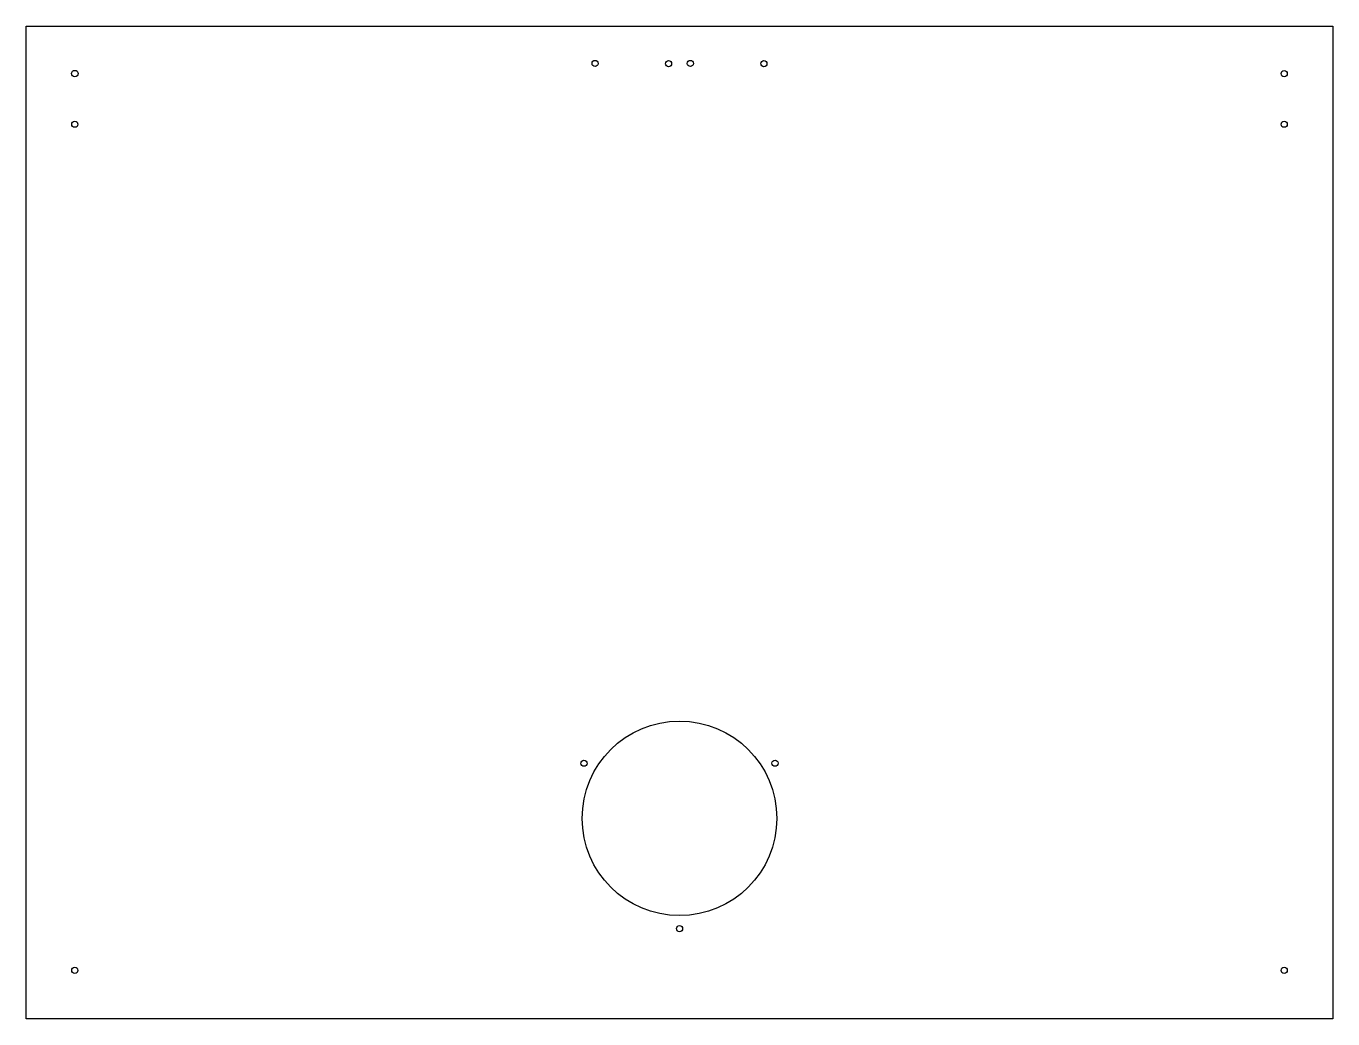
# Model space of a CAD drawing. Header units: millimetres. Extents: x -1198 to -540, y -506 to -6.
import ezdxf

# ---------------------------------------------------------------- set-up
doc = ezdxf.new("R2010")
doc.units = ezdxf.units.MM
doc.layers.get('0').update_dxf_attribs({"linetype": 'CONTINUOUS'})

msp = doc.modelspace()

# ---------------------------------------------------------------- linework, layer by layer
msp.add_lwpolyline([(-540, -506), (-1198, -506), (-1198, -6), (-540, -6)], close=True)
for centre, radius in [((-911.51, -24.81), 1.55), ((-874.51, -24.91), 1.55), ((-863.51, -24.81), 1.55), ((-826.51, -24.91), 1.55), ((-1173.5, -29.92), 1.65), ((-564.52, -29.92), 1.55), ((-1173.48, -55.42), 1.55), ((-564.52, -55.42), 1.55), ((-869, -405), 49), ((-917.11, -377.23), 1.55), ((-820.9, -377.22), 1.55), ((-868.99, -460.55), 1.55), ((-1173.48, -481.58), 1.55), ((-564.52, -481.58), 1.55)]:
    msp.add_circle(centre, radius)

doc.saveas('drawing.dxf')
